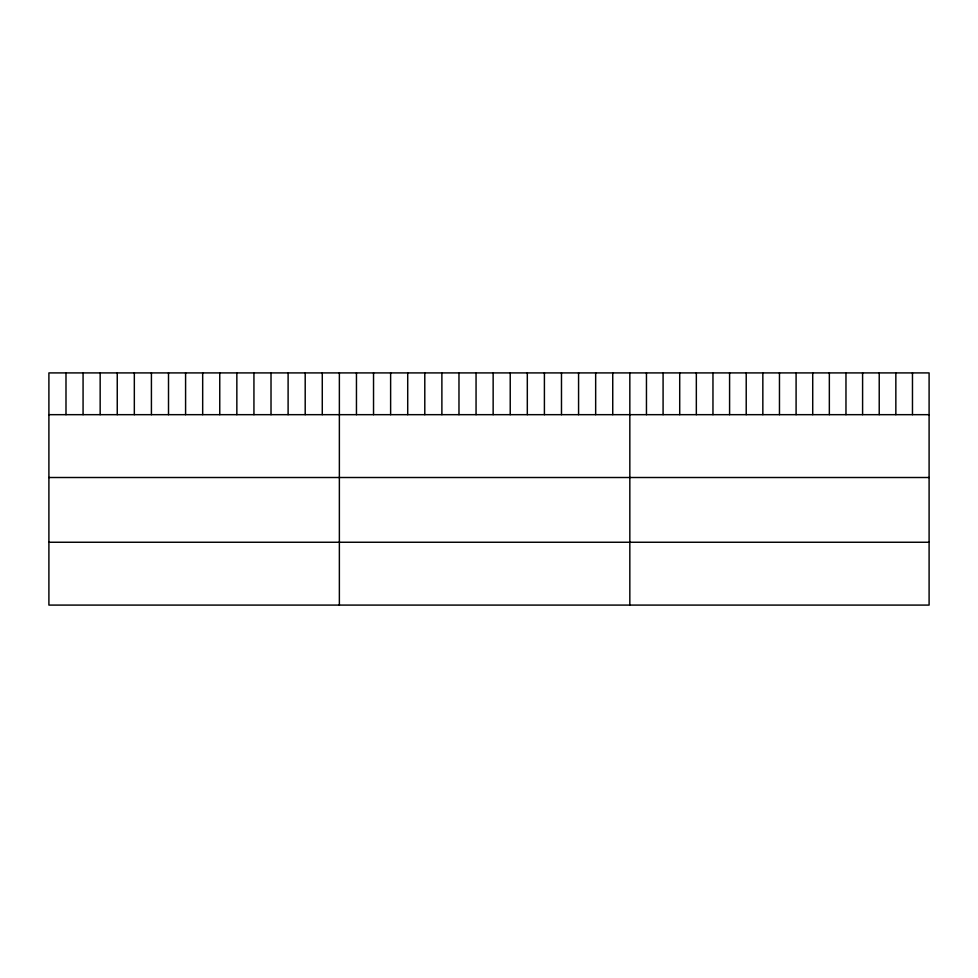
<?xml version="1.0" encoding="UTF-8"?>
<svg xmlns="http://www.w3.org/2000/svg" width="978" height="978" viewBox="0 0 978 978"><rect width="100%" height="100%" fill="white"/><g stroke="black" fill="none" stroke-linecap="round" stroke-linejoin="round"><path stroke-width="1.47" d="M929.1 414.672L929.1 605.089L48.9 605.089L48.9 372.911L929.1 372.911L929.1 414.672L48.9 414.672M48.9 477.508L929.1 477.508M48.9 542.252L929.1 542.252M912.474 372.911L912.474 414.672M895.848 372.911L895.848 414.672M879.222 372.911L879.222 414.672M862.596 372.911L862.596 414.672M845.97 372.911L845.97 414.672M829.344 372.911L829.344 414.672M812.718 372.911L812.718 414.672M796.092 372.911L796.092 414.672M779.466 372.911L779.466 414.672M762.84 372.911L762.84 414.672M746.214 372.911L746.214 414.672M729.588 372.911L729.588 414.672M712.962 372.911L712.962 414.672M696.336 372.911L696.336 414.672M679.71 372.911L679.71 414.672M663.084 372.911L663.084 414.672M646.458 372.911L646.458 414.672M629.832 372.911L629.832 605.089M612.741 372.911L612.741 414.672M595.663 372.911L595.663 414.672M578.573 372.911L578.573 414.672M561.482 372.911L561.482 414.672M544.404 372.911L544.404 414.672M527.313 372.911L527.313 414.672M510.223 372.911L510.223 414.672M493.144 372.911L493.144 414.672M476.054 372.911L476.054 414.672M458.975 372.911L458.975 414.672M441.885 372.911L441.885 414.672M424.794 372.911L424.794 414.672M407.716 372.911L407.716 414.672M390.625 372.911L390.625 414.672M373.535 372.911L373.535 414.672M356.457 372.911L356.457 414.672M339.366 372.911L339.366 605.089M322.275 372.911L322.275 414.672M305.197 372.911L305.197 414.672M288.107 372.911L288.107 414.672M271.016 372.911L271.016 414.672M253.938 372.911L253.938 414.672M236.847 372.911L236.847 414.672M219.757 372.911L219.757 414.672M202.678 372.911L202.678 414.672M185.588 372.911L185.588 414.672M168.509 372.911L168.509 414.672M151.419 372.911L151.419 414.672M134.328 372.911L134.328 414.672M117.25 372.911L117.25 414.672M100.159 372.911L100.159 414.672M83.069 372.911L83.069 414.672M65.991 372.911L65.991 414.672"/></g></svg>
